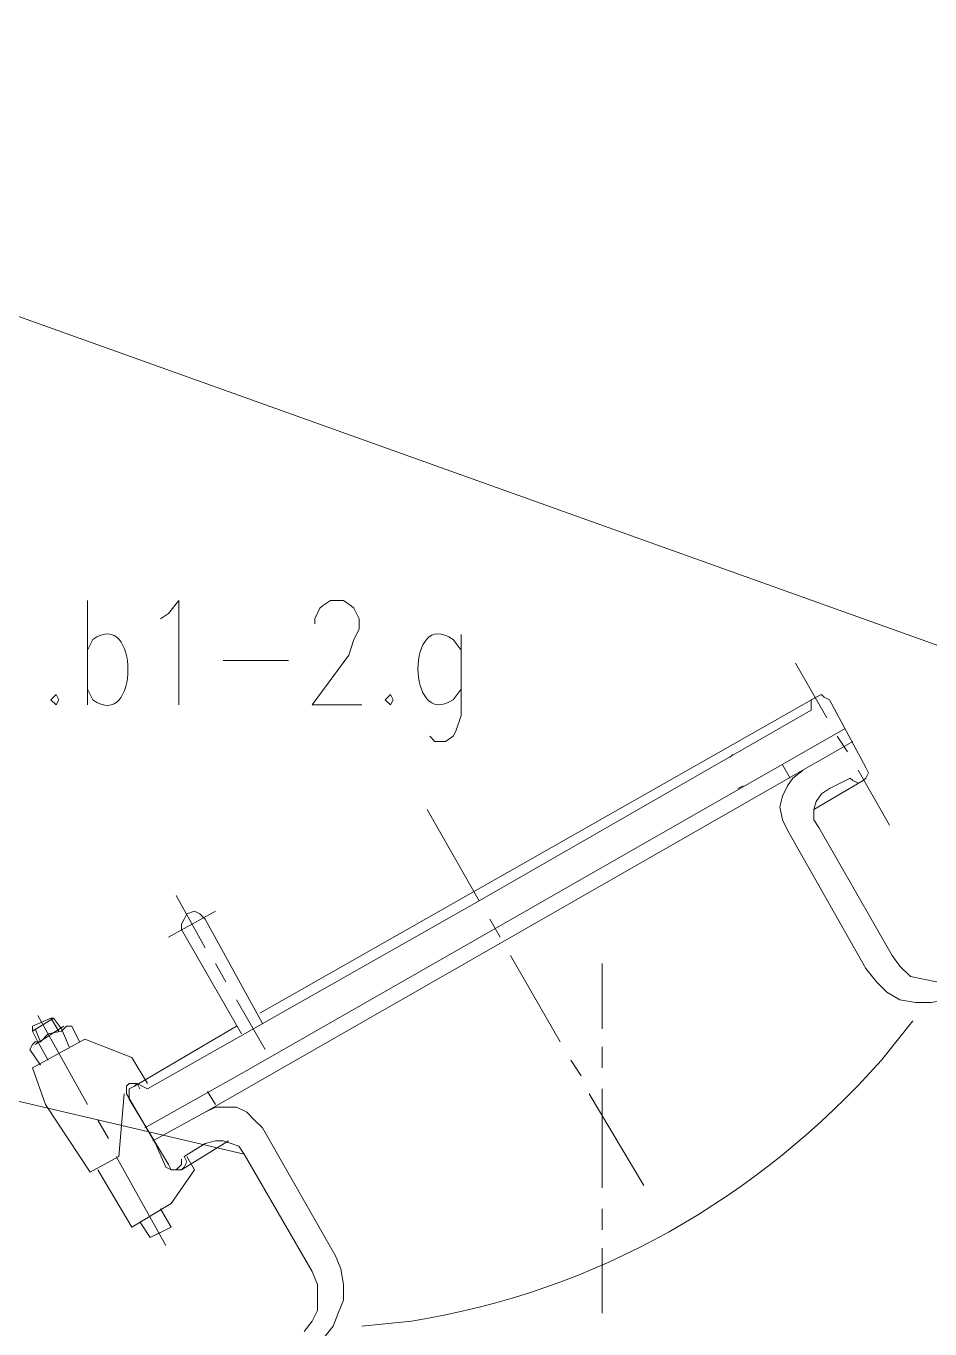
# Model space of a CAD drawing. Header units: millimetres. Extents: x 0 to 819, y 0 to 1152.
# Drawn here: x 153.4 to 215.7, y 957.7 to 1047.6 of the extents above; entities that cross this region are included whole.
import ezdxf

# ---------------------------------------------------------------- set-up
doc = ezdxf.new("R2010")
doc.units = ezdxf.units.MM
doc.layers.add('1', color=7, linetype='Continuous')

msp = doc.modelspace()

# ---------------------------------------------------------------- linework, layer by layer
at = {"layer": '1', "color": 0, "lineweight": 9}
for points in [[(225.72, 1001.481732), (97.02, 1047.561732)], [(157.68, 1007.961732), (157.68, 1000.761732)], [(162.72, 1006.701732), (163.26, 1007.061732), (163.98, 1007.961732), (163.98, 1000.761732)], [(173.34, 1006.341732), (173.34, 1006.701732), (173.7, 1007.421732), (173.88, 1007.601732), (174.42, 1007.961732), (175.32, 1007.961732), (175.86, 1007.601732), (176.04, 1007.421732), (176.4, 1006.701732), (176.4, 1005.981732), (176.04, 1005.261732), (175.68, 1004.181732), (173.16, 1000.761732), (176.58, 1000.761732)], [(183.42, 1005.621732), (183.42, 1000.041732), (183.06, 998.961732), (182.88, 998.601732), (182.34, 998.241732), (181.62, 998.241732), (181.26, 998.601732)], [(167.04, 1003.821732), (171.54, 1003.821732)], [(208.62, 999.861732), (206.46, 1003.641732)], [(155.52, 1001.481732), (155.16, 1001.121732), (155.52, 1000.761732), (155.7, 1001.121732), (155.52, 1001.481732)], [(178.56, 1001.481732), (178.2, 1001.121732), (178.56, 1000.761732), (178.74, 1001.121732), (178.56, 1001.481732)], [(210.06, 997.521732), (209.34, 998.601732)], [(212.94, 992.481732), (210.78, 996.261732)], [(184.68, 987.261732), (181.08, 993.561732)], [(165.78, 984.021732), (163.8, 987.621732)], [(168.48, 969.801732), (97.02, 986.541732), (82.98, 986.541732)], [(163.26, 984.741732), (166.5, 986.541732)], [(186.12, 984.741732), (185.4, 986.001732)], [(167.22, 981.681732), (166.5, 982.941732)], [(190.26, 977.541732), (186.84, 983.481732)], [(193.14, 982.941732), (193.14, 978.441732)], [(169.92, 977.001732), (167.94, 980.421732)], [(154.26, 979.341732), (157.68, 973.221732)], [(155.16, 979.161732), (155.7, 978.261732)], [(154.08, 978.441732), (154.44, 977.541732)], [(193.14, 977.181732), (193.14, 975.741732)], [(191.7, 975.201732), (190.98, 976.281732)], [(196.02, 967.641732), (192.24, 973.941732)], [(193.14, 974.301732), (193.14, 967.461732)], [(158.4, 972.141732), (159.12, 970.881732)], [(159.66, 969.621732), (163.08, 963.501732)], [(193.14, 966.021732), (193.14, 964.581732)], [(193.14, 963.321732), (193.14, 958.821732)]]:
    msp.add_lwpolyline(points, dxfattribs=at)
at = {"layer": '1', "color": 0, "lineweight": 18}
for points in [[(169.56, 979.521732), (207.9, 1001.301732)], [(208.8, 1001.121732), (208.44, 1001.301732), (208.26, 1001.481732), (207.9, 1001.301732), (207.54, 1001.121732), (207.54, 1000.761732), (207.54, 1000.401732)], [(211.32, 996.441732), (208.8, 1001.121732)], [(184.68, 987.261732), (207.54, 1000.401732)], [(168.66, 975.561732), (209.88, 999.141732)], [(165.78, 972.681732), (210.42, 998.241732)], [(201.96, 997.161732), (202.14, 997.341732)], [(207, 996.261732), (206.28, 995.721732), (205.92, 995.181732), (205.56, 994.461732), (205.38, 993.741732), (205.56, 992.841732), (205.92, 992.121732)], [(206.1, 995.721732), (205.56, 996.621732)], [(210.24, 995.721732), (210.42, 995.541732), (210.78, 995.361732), (211.14, 995.541732), (211.32, 995.721732), (211.5, 996.081732), (211.32, 996.441732)], [(210.24, 995.721732), (208.8, 995.001732), (208.26, 994.641732), (207.9, 994.101732), (207.72, 993.561732), (207.72, 992.841732), (208.08, 992.301732)], [(207.72, 993.561732), (211.14, 995.541732)], [(202.5, 995.001732), (202.86, 995.181732)], [(211.32, 982.581732), (205.92, 992.121732)], [(213.12, 983.481732), (208.08, 992.301732)], [(161.82, 974.301732), (184.68, 987.261732)], [(165.78, 986.001732), (165.42, 986.361732), (165.06, 986.541732), (164.52, 986.361732), (164.34, 986.001732), (164.16, 985.641732), (164.16, 985.281732)], [(169.74, 978.801732), (165.78, 986.001732)], [(168.3, 978.081732), (164.16, 985.281732)], [(213.12, 983.481732), (213.66, 982.761732), (214.38, 982.041732), (215.28, 981.861732), (216.18, 981.681732), (217.08, 981.861732)], [(211.32, 982.581732), (212.04, 981.681732), (212.76, 980.961732), (213.66, 980.421732), (214.74, 980.241732), (215.82, 980.241732), (216.9, 980.421732)], [(153.9, 978.621732), (155.16, 979.161732)], [(153.9, 978.261732), (155.34, 979.161732)], [(155.16, 979.161732), (155.34, 979.161732)], [(155.34, 979.161732), (155.88, 978.441732)], [(153.9, 978.621732), (153.9, 978.261732)], [(153.9, 978.261732), (154.26, 977.541732)], [(154.08, 977.361732), (156.06, 978.621732)], [(155.88, 978.261732), (154.98, 978.081732), (154.44, 977.541732)], [(157.14, 977.541732), (156.6, 978.621732), (156.24, 978.621732), (156.06, 978.441732), (155.88, 978.261732)], [(155.88, 978.441732), (156.42, 977.181732)], [(160.92, 974.481732), (167.94, 978.621732)], [(154.44, 977.541732), (154.08, 977.541732), (153.9, 977.361732), (153.72, 977.001732), (154.44, 975.921732)], [(154.8, 973.221732), (153.9, 975.741732), (157.5, 977.721732)], [(154.26, 977.541732), (154.98, 976.281732)], [(157.5, 977.721732), (160.74, 976.461732)], [(160.74, 976.461732), (161.82, 974.661732)], [(161.64, 971.601732), (168.66, 975.561732)], [(161.28, 974.301732), (161.1, 974.661732), (160.92, 974.661732), (160.56, 974.661732), (160.38, 974.481732), (160.38, 974.121732), (160.38, 973.941732)], [(161.82, 974.301732), (161.46, 974.481732), (161.1, 974.661732), (160.92, 974.481732), (160.56, 974.301732), (160.56, 973.941732), (160.56, 973.581732)], [(159.84, 969.621732), (160.2, 973.941732)], [(160.38, 973.941732), (162.36, 970.521732)], [(166.5, 973.221732), (165.96, 974.121732)], [(154.8, 973.221732), (157.86, 968.541732)], [(163.26, 969.081732), (160.56, 973.581732)], [(169.74, 971.601732), (169.2, 972.141732), (168.66, 972.681732), (167.94, 973.041732), (167.22, 973.041732), (166.5, 973.041732), (165.78, 972.681732)], [(162.18, 970.701732), (165.78, 972.681732)], [(174.78, 962.781732), (169.74, 971.601732)], [(163.08, 968.901732), (162.36, 970.521732)], [(164.16, 968.721732), (167.4, 970.701732)], [(164.34, 969.621732), (165.78, 970.521732)], [(168.48, 969.801732), (168.12, 970.341732), (167.58, 970.521732), (167.04, 970.701732), (166.5, 970.701732), (165.78, 970.521732)], [(157.86, 968.541732), (159.84, 969.621732)], [(163.08, 968.901732), (163.44, 968.721732), (163.62, 968.721732), (163.8, 968.721732), (163.98, 968.901732), (164.16, 969.081732), (164.16, 969.441732)], [(163.26, 969.081732), (163.44, 968.721732), (163.8, 968.721732), (164.16, 968.721732), (164.34, 968.901732), (164.52, 969.261732), (164.34, 969.621732)], [(165.06, 968.721732), (164.52, 969.621732)], [(173.16, 961.701732), (168.48, 969.801732)], [(158.4, 968.721732), (160.74, 964.761732)], [(165.06, 968.721732), (163.44, 966.381732)], [(160.74, 964.761732), (163.44, 966.381732)], [(162.72, 966.021732), (163.44, 964.761732)], [(161.28, 965.121732), (162, 964.041732)], [(162.72, 964.401732), (163.44, 964.761732)], [(162, 964.041732), (162.72, 964.401732)], [(162.36, 964.221732), (163.08, 964.581732)], [(173.88, 957.021732), (174.6, 957.921732), (174.96, 958.821732), (175.32, 959.721732), (175.32, 960.801732), (175.14, 961.881732), (174.78, 962.781732)], [(172.62, 957.561732), (173.16, 958.281732), (173.52, 959.001732), (173.52, 959.901732), (173.52, 960.801732), (173.16, 961.701732)]]:
    msp.add_lwpolyline(points, dxfattribs=at)
at = {"layer": '1', "color": 0, "lineweight": 9}
for points in [[(157.68, 1004.541732), (157.68, 1004.541732), (158.04, 1005.261732), (158.04, 1005.261732), (161.28, 1007.601732), (161.28, 998.781732), (158.04, 1001.121732), (158.04, 1001.121732), (157.68, 1001.841732), (157.68, 1001.841732)], [(183.42, 1004.541732), (183.42, 1004.541732), (182.88, 1005.261732), (182.88, 1005.261732), (179.64, 1007.601732), (179.64, 998.961732), (182.88, 1001.121732), (182.88, 1001.121732), (183.42, 1001.841732), (183.42, 1001.841732)]]:
    msp.add_open_spline(points, degree=3, knots=[0, 0, 0, 0, 1, 1, 1, 2, 2, 2, 3, 3, 3, 3], dxfattribs=at)
at = {"layer": '1', "color": 0, "lineweight": 18}
msp.add_open_spline([(176.58, 957.921732), (176.58, 957.921732), (180, 958.281732), (180, 958.281732), (192.6, 960.261732), (203.94, 966.741732), (212.4, 976.281732), (212.4, 976.281732), (214.56, 978.981732), (214.56, 978.981732)], degree=3, knots=[0, 0, 0, 0, 1, 1, 1, 2, 2, 2, 3, 3, 3, 3], dxfattribs=at)

doc.saveas('drawing.dxf')
